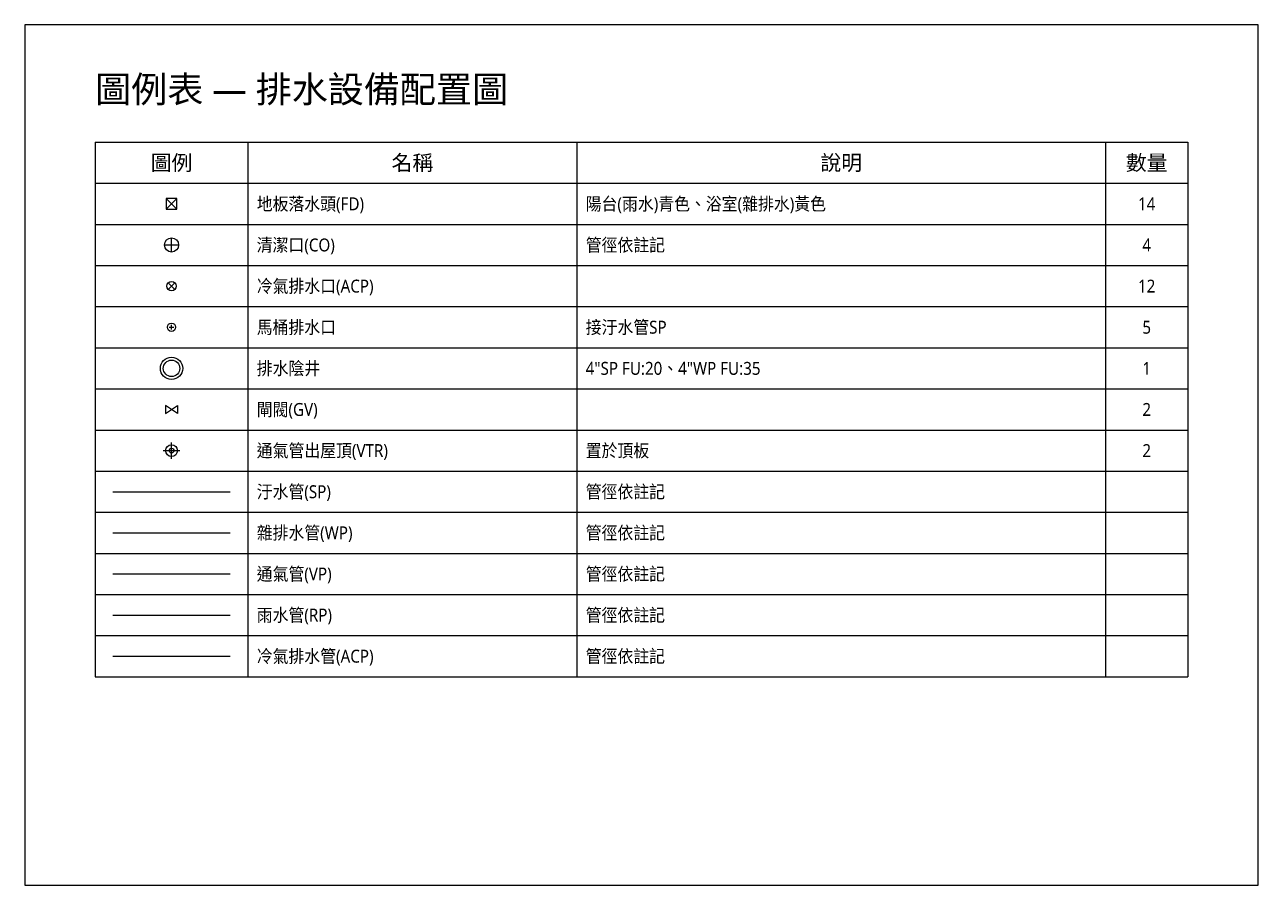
# Model space of a CAD drawing. Header units: inches. Extents: x 19 to 9919, y 324 to 1789.
# Drawn here: x 7819 to 9919, y 324 to 1789 of the extents above; entities that cross this region are included whole.
import ezdxf
from ezdxf.enums import TextEntityAlignment as Align

# ---------------------------------------------------------------- set-up
doc = ezdxf.new("R2010")
doc.units = ezdxf.units.IN
doc.header["$LTSCALE"] = 20
doc.header["$MEASUREMENT"] = 0
for name, color, linetype in [('A-圖例', 7, 'Continuous'), ('P-排水-VTR', 3, 'Continuous'), ('P-排水-冷氣ACP', 1, 'Continuous'), ('P-排水-汙水SP', 30, 'Continuous'), ('P-排水-通氣VP', 3, 'Continuous'), ('P-排水-雜排水WP', 2, 'Continuous'), ('P-排水-雨水RP', 4, 'Continuous')]:
    doc.layers.add(name, color=color, linetype=linetype)
doc.styles.add('CHT', font='msjh.ttc')

# ---------------------------------------------------------------- blocks, each defined once
blk = doc.blocks.new('D_FD')
for p, q in [((-9, -9), (9, 9)), ((-9, 9), (9, -9))]:
    blk.add_line(p, q)
blk.add_lwpolyline([(-9, -9), (9, -9), (9, 9), (-9, 9)], close=True)
blk = doc.blocks.new('D_CO')
for p, q in [((-12, 0), (12, 0)), ((0, -12), (0, 12))]:
    blk.add_line(p, q)
blk.add_circle((0, 0), 12)
blk = doc.blocks.new('D_ACP')
for p, q in [((-5.7, -5.7), (5.7, 5.7)), ((-5.7, 5.7), (5.7, -5.7))]:
    blk.add_line(p, q)
blk.add_circle((0, 0), 8)
blk = doc.blocks.new('D_SPOUT')
for p, q in [((-4, 0), (4, 0)), ((0, -4), (0, 4))]:
    blk.add_line(p, q)
blk.add_circle((0, 0), 7)
blk = doc.blocks.new('D_MH')
for radius in [19, 14]:
    blk.add_circle((0, 0), radius)
blk = doc.blocks.new('D_GV')
blk.add_lwpolyline([(-10, -7), (10, 7), (10, -7), (-10, 7)], close=True)
blk = doc.blocks.new('D_VTR')
for p, q in [((-14, 0), (14, 0)), ((0, -14), (0, 14))]:
    blk.add_line(p, q)
for radius in [10, 4]:
    blk.add_circle((0, 0), radius)

msp = doc.modelspace()

# ---------------------------------------------------------------- linework, layer by layer
at = {"layer": 'A-圖例'}
for p, q in [((7939, 1589), (9799, 1589)), ((7939, 1589), (7939, 679)), ((8199, 1589), (8199, 679)), ((8759, 1589), (8759, 679)), ((9659, 1589), (9659, 679)), ((9799, 1589), (9799, 679)), ((7939, 1519), (9799, 1519)), ((7939, 1449), (9799, 1449)), ((7939, 1379), (9799, 1379)), ((7939, 1309), (9799, 1309)), ((7939, 1239), (9799, 1239)), ((7939, 1169), (9799, 1169)), ((7939, 1099), (9799, 1099)), ((7939, 1029), (9799, 1029)), ((7939, 959), (9799, 959)), ((7939, 889), (9799, 889)), ((7939, 819), (9799, 819)), ((7939, 749), (9799, 749)), ((7939, 679), (9799, 679))]:
    msp.add_line(p, q, dxfattribs=at)
at = {"layer": 'Defpoints'}
msp.add_lwpolyline([(7819, 324), (9919, 324), (9919, 1789), (7819, 1789)], close=True, dxfattribs=at)
at = {"layer": 'P-排水-冷氣ACP'}
msp.add_line((7969, 714), (8169, 714), dxfattribs=at)
at = {"layer": 'P-排水-汙水SP'}
msp.add_line((7969, 994), (8169, 994), dxfattribs=at)
at = {"layer": 'P-排水-通氣VP'}
msp.add_line((7969, 854), (8169, 854), dxfattribs=at)
at = {"layer": 'P-排水-雜排水WP'}
msp.add_line((7969, 924), (8169, 924), dxfattribs=at)
at = {"layer": 'P-排水-雨水RP'}
msp.add_line((7969, 784), (8169, 784), dxfattribs=at)

# ---------------------------------------------------------------- block references
at = {"layer": 'P-排水-VTR'}
msp.add_blockref('D_VTR', (8069, 1064), dxfattribs=at)
at = {"layer": 'P-排水-冷氣ACP'}
msp.add_blockref('D_ACP', (8069, 1344), dxfattribs=at)
at = {"layer": 'P-排水-汙水SP'}
for name, p in [('D_CO', (8069, 1414)), ('D_SPOUT', (8069, 1274)), ('D_MH', (8069, 1204)), ('D_GV', (8069, 1134))]:
    msp.add_blockref(name, p, dxfattribs=at)
at = {"layer": 'P-排水-雜排水WP'}
msp.add_blockref('D_FD', (8069, 1484), dxfattribs=at)

# ---------------------------------------------------------------- texts
at = {"layer": 'A-圖例', "style": 'CHT'}
msp.add_text('圖例表 — 排水設備配置圖', height=45, dxfattribs=at).set_placement((7939, 1679), align=Align.MIDDLE_LEFT)
for s, p in [('圖例', (8069, 1554)), ('名稱', (8479, 1554)), ('說明', (9209, 1554)), ('數量', (9729, 1554))]:
    msp.add_text(s, height=26, dxfattribs=at).set_placement(p, align=Align.MIDDLE_CENTER)
at = {"layer": 'A-圖例', "style": 'CHT', "width": 0.9}
for s, p in [('地板落水頭(FD)', (8214, 1484)), ('陽台(雨水)青色、浴室(雜排水)黃色', (8774, 1484)), ('清潔口(CO)', (8214, 1414)), ('管徑依註記', (8774, 1414)), ('冷氣排水口(ACP)', (8214, 1344)), ('馬桶排水口', (8214, 1274)), ('接汙水管SP', (8774, 1274)), ('排水陰井', (8214, 1204)), ('4"SP FU:20、4"WP FU:35', (8774, 1204)), ('閘閥(GV)', (8214, 1134)), ('通氣管出屋頂(VTR)', (8214, 1064)), ('置於頂板', (8774, 1064)), ('汙水管(SP)', (8214, 994)), ('管徑依註記', (8774, 994)), ('雜排水管(WP)', (8214, 924)), ('管徑依註記', (8774, 924)), ('通氣管(VP)', (8214, 854)), ('管徑依註記', (8774, 854)), ('雨水管(RP)', (8214, 784)), ('管徑依註記', (8774, 784)), ('冷氣排水管(ACP)', (8214, 714)), ('管徑依註記', (8774, 714))]:
    msp.add_text(s, height=22, dxfattribs=at).set_placement(p, align=Align.MIDDLE_LEFT)
for s, p in [('14', (9729, 1484)), ('4', (9729, 1414)), ('12', (9729, 1344)), ('5', (9729, 1274)), ('1', (9729, 1204)), ('2', (9729, 1134)), ('2', (9729, 1064))]:
    msp.add_text(s, height=22, dxfattribs=at).set_placement(p, align=Align.MIDDLE_CENTER)

doc.saveas('drawing.dxf')
